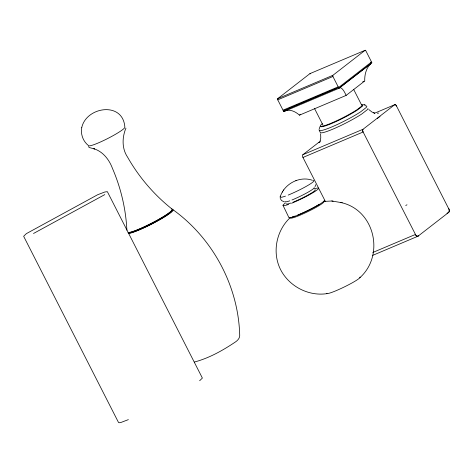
<?xml version="1.0" encoding="UTF-8"?>
<svg xmlns="http://www.w3.org/2000/svg" width="473" height="473" viewBox="0 0 473 473"><rect width="100%" height="100%" fill="white"/><g stroke="black" fill="none" stroke-linecap="round" stroke-linejoin="round"><path stroke-width="0.71" d="M315.662 184.718L315.042 186.693M320.132 140.57L320.771 137.885L320.629 133.776M280.122 197.058C283.995 184.139 299.161 175.79 312.079 180.166M319.985 126.581L319.033 129.543M282.316 192.085L282.748 191.411M283.292 190.554L283.682 189.945M290.203 217.633C276.469 230.434 272.028 251.949 280.252 268.96C288.542 286.041 308.225 296.53 327.026 293.638M359.734 277.811C385.152 255.254 374.717 209.551 340.625 202.474M380.014 116.411L377.336 118.492M322.273 123.695L320.948 124.866A23.916 2.791 -27 0 0 331.579 123.015A23.916 2.791 -27 0 0 357.239 109.559L362.105 105.781A23.916 2.791 -27 0 0 361.65 104.397M287.087 109.204L283.723 110.629A0.804 0.414 67.1 0 1 283.025 110.179L277.746 99.833A0.976 0.508 67.1 0 1 277.71 98.65L309.951 73.622L365.126 50.286A0.775 0.402 67.1 0 1 365.8 50.723L370.879 60.686A1.437 0.745 67.1 0 1 370.927 62.43M346.124 95.416A21.468 5.428 76.7 0 0 338.94 88.297L338.562 87.552L371.157 62.253A1.437 0.745 67.1 0 0 371.37 61.851L371.837 62.761A20.138 14.013 86.7 0 0 364.73 80.972L346.124 95.416L299.474 115.146A20.605 12.812 59.9 0 0 283.765 111.634L283.386 110.889L283.723 110.629M277.71 98.65L332.886 75.313L365.126 50.286M299.474 115.146L300.639 114.241M325.383 201.468L302.957 157.45A2.264 1.171 67.1 0 1 302.886 154.706L320.694 140.877M446.973 213.24L448.321 212.667A4.955 2.566 67.1 0 0 449.066 209.438L396.427 105.869A2.04 1.052 67.1 0 0 394.653 104.728L362.957 129.33A2.04 1.052 67.1 0 0 363.022 131.801L415.856 235.223A4.955 2.566 67.1 0 0 418.528 235.796M372.712 255.361L418.008 236.198L448.847 212.259A3.063 1.585 67.1 0 0 449.066 209.291L448.747 208.558M339.372 87.931L370.731 63.684L338.94 88.297L283.765 111.634M199.653 380.735L202.379 378.075L107.365 191.677L104.835 191.991L97.639 194.746L26.346 233.644L23.65 236.287L118.492 422.43L119.184 422.761L121.194 422.371L128.36 419.634M318.956 142.71L320.132 141.876M405.739 205.495L406.987 204.797M33.512 233.485L104.805 194.592M277.746 99.833L332.921 76.496A0.976 0.508 67.1 0 1 332.886 75.313M370.489 63.329L371.837 62.761M283.025 110.179L338.195 86.843A0.804 0.414 67.1 0 0 338.899 87.292M288.435 108.636L299.196 104.084M300.544 103.516L311.311 98.963M312.659 98.39L324.094 93.553M325.442 92.986L332.844 89.852M334.186 89.285L336.208 88.433M283.386 110.889L338.709 87.44M362.702 81.829L364.056 81.255M374.374 113.301L394.653 104.728M302.886 154.706L363.051 129.259A2.264 1.171 67.1 0 0 363.122 132.002L302.957 157.45M295.85 180.656L296.476 180.396M372.754 252.505L415.341 234.49L415.743 235.158A3.063 1.585 67.1 0 0 418.008 236.198M194.444 362.028C209.308 358.085 223.09 350.286 235.773 341.725C237.771 340.294 239.746 338.106 239.716 335.493C238.516 286.266 213.016 238.623 173.148 209.829M377.33 113.224L378.666 113.1M323.609 201.445L331.815 200.995L342.269 202.763M331.815 200.995L333.11 201.226M284.492 201.912L281.524 200.582L280.211 198.358M363.631 104.622L365.363 105.172L365.014 105.053M373.357 112.722L374.586 113.142L372.038 112.071L368.792 109.535M363.979 104.699L364.316 104.817M172.485 209.421C154.381 195.136 139.05 177.34 127.657 157.278C121.738 148.64 122.058 137.353 125.954 128.124M353.585 89.267L361.827 105.449M332.921 76.496L338.195 86.843M314.409 108.276L322.982 125.103M283.031 205.371L288.826 217.444A20.658 2.158 -25.6 0 0 294.448 216.463L297.393 215.333A20.658 2.158 -25.6 0 0 324.265 200.304M88.404 146.636L89.291 147.535L94.523 148.971L93.867 148.729C103.12 151.656 109.298 159.797 112.539 168.589C120.928 188.065 125.853 209.042 126.888 230.227M172.148 209.456A25.891 3.021 -27 0 1 157.521 220.974A25.891 3.021 -27 0 1 128.431 233.538M171.51 209.054A25.495 2.974 -27 0 1 156.397 220.779A25.495 2.974 -27 0 1 127.988 232.799M171.338 210.846A24.827 2.897 -27 0 1 169.949 212.141M169.31 212.649A24.827 2.897 -27 0 1 148.345 224.87A24.827 2.897 -27 0 1 129.023 232.456M172.196 210.314A24.827 2.897 -27 0 1 153.707 222.884A24.827 2.897 -27 0 1 128.857 233.077M285.473 196.124A19.683 2.058 -25.6 0 1 280.672 196.206M288.654 204.395A20.658 2.158 -25.6 0 1 285.414 203.041M290.144 217.935A19.683 2.058 -25.6 0 0 295.501 217.006L298.221 215.96A19.683 2.058 -25.6 0 0 323.822 201.64M326.364 293.361A19.683 2.058 -25.6 0 0 331.721 292.426L334.441 291.386A19.683 2.058 -25.6 0 0 360.042 277.066M289.843 200.806A17.081 1.786 -25.6 0 1 285.195 201.616M295.063 216.09A19.683 2.058 -25.6 0 1 292.196 216.983M290.907 203.029A17.081 1.786 -25.6 0 1 286.26 203.839M315.249 189.785A17.081 1.786 -25.6 0 1 293.029 202.213M314.178 187.568A17.081 1.786 -25.6 0 1 291.959 199.996M314.208 188.881A20.658 2.158 -25.6 0 1 314.492 191.76A20.658 2.158 -25.6 0 1 291.599 203.266M319.003 204.46A19.683 2.058 -25.6 0 1 297.783 215.049M312.895 180.603A19.683 2.058 -25.6 0 1 307.769 185.481A19.683 2.058 -25.6 0 1 288.193 195.083M309.951 73.622A0.775 0.402 67.1 0 1 310.525 73.889M394.559 104.799A2.264 1.171 67.1 0 1 396.528 106.07M365.724 105.922A26.943 3.145 -27 0 1 366.238 107.483L360.698 111.788A26.943 3.145 -27 0 1 334.648 125.706A26.943 3.145 -27 0 1 319.174 130.264L320.292 132.446A26.943 3.145 -27 0 0 335.765 127.887A26.943 3.145 -27 0 0 361.81 113.969L367.35 109.671A26.943 3.145 -27 0 0 367.911 108.477M362.826 105.154A23.916 2.791 -27 0 1 362.33 106.218L357.458 109.996A23.916 2.791 -27 0 1 334.334 122.347A23.916 2.791 -27 0 1 320.599 126.397M81.764 127.533C80.44 134.208 83.112 141.392 88.481 145.583A20.392 2.377 -27 0 0 107.306 138.725A20.392 2.377 -27 0 0 124.854 127.178C123.075 101.003 86.305 106.673 81.764 127.533"/></g></svg>
